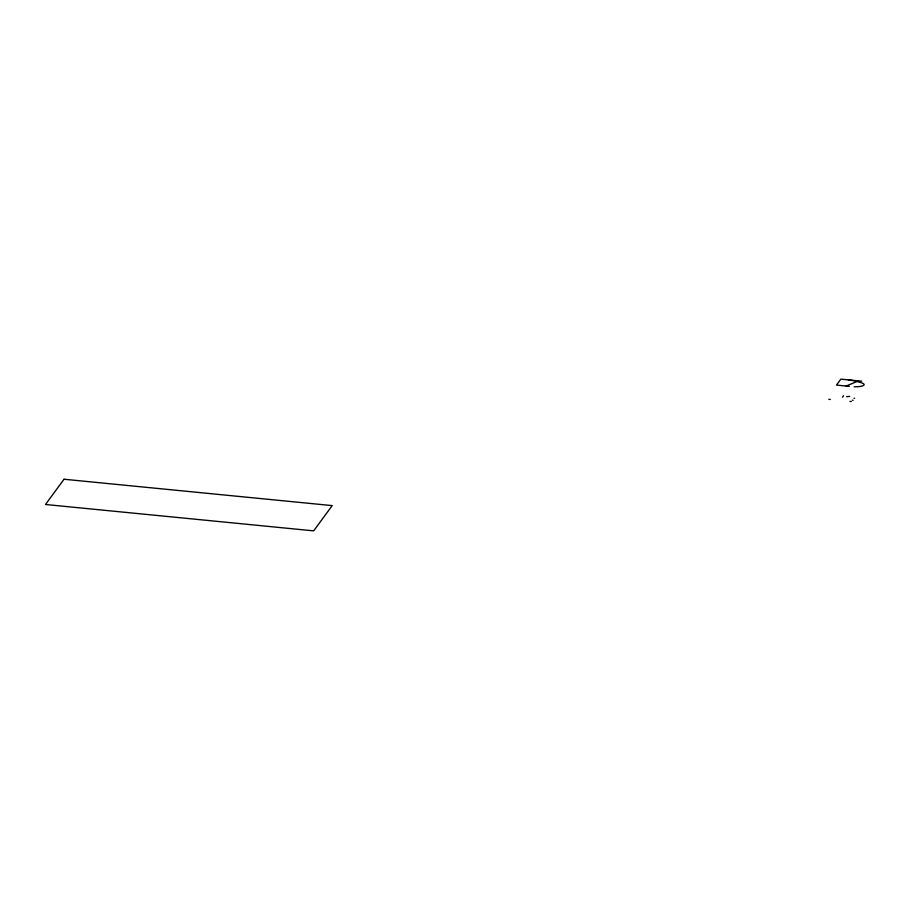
<?xml version="1.0" encoding="UTF-8"?>
<svg xmlns="http://www.w3.org/2000/svg" width="910" height="910" viewBox="0 0 910 910"><rect width="100%" height="100%" fill="white"/><g stroke="black" fill="none" stroke-linecap="round" stroke-linejoin="round"><path stroke-width="1.36" d="M842.455 397.204L843.524 395.748M846.118 386.045L858.528 380.88M846.653 396.669L849.633 396.396M854.012 398.262L854.638 398.25M861.736 381.199L840.84 379.14L836.483 385.089L849.337 386.352M828.839 399.331L830.295 399.467M849.894 401.39L851.339 401.537M852.317 400.218L853.091 400.298M848.393 379.879A24.024 5.073 4 0 1 854.695 380.949L856.788 381.438A27.778 5.869 4 0 1 859.722 382.257C869.187 384.793 861.372 386.83 856.572 386.682A35.433 7.485 4 0 1 854.16 386.83M64.03 479.24L45.5 504.493L313.666 530.86L332.196 505.607L64.03 479.24"/></g></svg>
